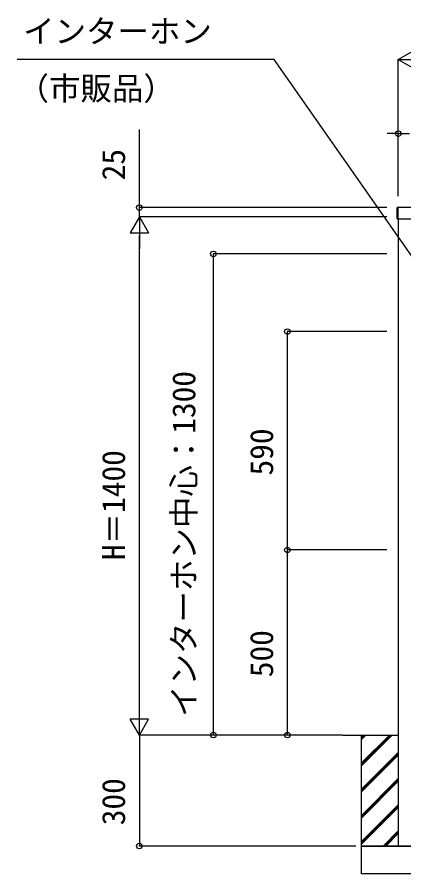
# Model space of a CAD drawing. Units: millimetres, scale not verified. Extents: x -4375 to 4375, y -6498 to 6471.
# Drawn here: x -2605 to -1560, y -1123 to 1191 of the extents above; entities that cross this region are included whole.
import ezdxf
from ezdxf.enums import TextEntityAlignment as Align

# ---------------------------------------------------------------- set-up
doc = ezdxf.new("R2010")
doc.units = ezdxf.units.MM
doc.header["$LTSCALE"] = 30
doc.layers.add('0-2_YKK_A1', color=4, linetype='Continuous')
doc.layers.add('0-3_YKK_D', color=6, linetype='Continuous')
doc.styles.add('ＭＳ ゴシック', font='')
doc.styles.get('ＭＳ ゴシック').set_extended_font_data('MS Gothic')

msp = doc.modelspace()

# ---------------------------------------------------------------- linework, layer by layer
at = {"layer": '0-2_YKK_A1'}
for p, q in [((-1578.5, 675.09), (-1578.5, 676.04)), ((-1578.5, 674.59), (-1578.5, 675.09)), ((-1578.5, 647.16), (-1578.5, 674.59)), ((-1576.5, 677.1), (-1577.56, 677.04)), ((-1576.5, 677.1), (-1576.5, 676.15)), ((-1576.5, 676.15), (-1576.5, 674.66)), ((-1576.5, 674.66), (-1576.5, 646.9)), ((-1576.5, 646.1), (-1577.56, 646.16)), ((-1576.5, 646.9), (-1576.5, 646.1)), ((-1575.5, 646.6), (-1575.5, -1048.4)), ((-1725, -748.4), (-1575.5, -748.4)), ((-1675, -753.15), (-1670.25, -748.4)), ((-1675, -823.86), (-1599.54, -748.4)), ((-1675, -756.78), (-1666.62, -748.4)), ((-1675, -827.49), (-1595.91, -748.4)), ((-1675, -760.4), (-1663, -748.4)), ((-1675, -831.11), (-1592.29, -748.4)), ((-1675, -894.57), (-1575.5, -795.07)), ((-1675, -898.2), (-1575.5, -798.7)), ((-1675, -901.82), (-1575.5, -802.32)), ((-1675, -965.28), (-1575.5, -865.79)), ((-1675, -968.91), (-1575.5, -869.41)), ((-1675, -972.53), (-1575.5, -873.04)), ((-1675, -1036), (-1575.5, -936.5)), ((-1675, -1039.62), (-1575.5, -940.12)), ((-1675, -1043.25), (-1575.5, -943.75)), ((-1616.69, -1048.4), (-1575.5, -1007.21)), ((-1613.07, -1048.4), (-1575.5, -1010.83)), ((-1609.44, -1048.4), (-1575.5, -1014.46)), ((-1575.5, -1048.4), (-1545.5, -1048.4))]:
    msp.add_line(p, q, dxfattribs=at)
for points in [[(-1123.5, 646.6), (-1123.5, 676.6), (-1576.5, 676.6), (-1576.5, 646.6)], [(-1675, -1048.4), (-1025, -1048.4), (-1025, -1123.4), (-1675, -1123.4)]]:
    msp.add_lwpolyline(points, close=True, dxfattribs=at)
msp.add_lwpolyline([(-1124.5, -748.4), (-1025, -748.4), (-1025, -1048.4), (-1675, -1048.4), (-1675, -748.4), (-1575.5, -748.4)], dxfattribs=at)
for centre, start, end in [((-1577.5, 676.04), 93.5, 180), ((-1577.5, 647.16), 180, 266.5)]:
    msp.add_arc(centre, 1, start, end, dxfattribs=at)
at = {"layer": '0-3_YKK_D'}
for p, q in [((-1575.5, 1076.6), (-1532.2, 1101.6)), ((-1575.5, 707.6), (-1575.5, 1077.6)), ((-1575.5, 1076.6), (-1532.2, 1051.6)), ((-1575.5, 1076.6), (-1488.9, 1076.6)), ((-2275, 676.6), (-2275, 887.68)), ((-1575.5, 876.6), (-1605.5, 876.6)), ((-1575.5, 707.6), (-1575.5, 877.6)), ((-1575.5, 876.6), (-1545.5, 876.6)), ((-1606.5, 676.6), (-2276, 676.6)), ((-2275, 651.6), (-2275, 676.6)), ((-2275, 651.6), (-2300, 608.3)), ((-1606.5, 651.6), (-2276, 651.6)), ((-1606.5, 651.6), (-2276, 651.6)), ((-2275, 651.6), (-2275, 621.6)), ((-2275, 651.6), (-2250, 608.3)), ((-2275, 651.6), (-2275, 565)), ((-2300, 608.3), (-2250, 608.3)), ((-2275, -698.4), (-2275, 601.6)), ((-1606.5, 551.59), (-2076, 551.59)), ((-2075, -748.4), (-2075, 551.59)), ((-1606.5, 341.6), (-1876, 341.6)), ((-1875, -248.4), (-1875, 341.6)), ((-1606.5, -248.4), (-1876, -248.4)), ((-1606.5, -248.4), (-1876, -248.4)), ((-1875, -748.4), (-1875, -248.4)), ((-2275, -748.4), (-2275, -661.8)), ((-2275, -748.4), (-2300, -705.1)), ((-2250, -705.1), (-2300, -705.1)), ((-2275, -748.4), (-2250, -705.1)), ((-1726, -748.4), (-2276, -748.4)), ((-1726, -748.4), (-2276, -748.4)), ((-2275, -748.4), (-2275, -1048.4)), ((-1726, -748.4), (-2076, -748.4)), ((-1726, -748.4), (-1876, -748.4)), ((-1690, -1048.4), (-2276, -1048.4))]:
    msp.add_line(p, q, dxfattribs=at)
msp.add_lwpolyline([(-1520.07, 518.52), (-1910.84, 1076.6), (-1963.41, 1076.6), (-2605.2, 1076.6)], dxfattribs=at)
for centre in [(-1575.5, 876.6), (-2275, 676.6), (-2075, 551.59), (-1875, 341.6), (-1875, -248.4), (-1875, -248.4), (-2075, -748.4), (-1875, -748.4), (-2275, -1048.4)]:
    msp.add_circle(centre, 7.5, dxfattribs=at)

# ---------------------------------------------------------------- texts
at = {"layer": '0-3_YKK_D', "style": 'ＭＳ ゴシック'}
for s, p in [('インターホン', (-2589.18, 1103.37)), ('（市販品）', (-2604.15, 948.66))]:
    msp.add_text(s, height=62.32, dxfattribs=at).set_placement(p, align=Align.BOTTOM_LEFT)
for s, p in [('25', (-2295, 750.32)), ('インターホン中心：1300', (-2105.14, -699.44)), ('590', (-1895, -47.09)), ('H＝1400', (-2295, -275.63)), ('500', (-1895, -592.09)), ('300', (-2295, -992.09))]:
    msp.add_text(s, height=62.32, rotation=90, dxfattribs=at).set_placement(p, align=Align.BOTTOM_LEFT)

doc.saveas('drawing.dxf')
